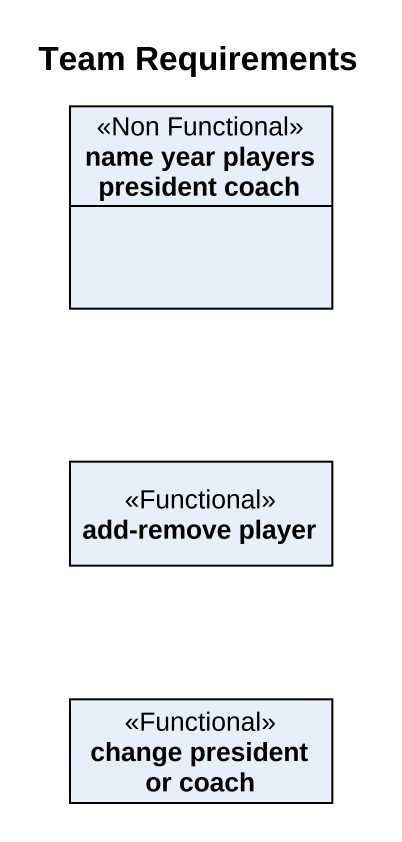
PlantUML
@startuml
title Team Requirements
hide circle
hide empty members
class "name year players president coach" as name_year_players_president <<Non Functional>>
class "add-remove player" as add_remove_player <<Functional>>
class "change president or coach" as change_president_or_coach <<Functional>>
@enduml
